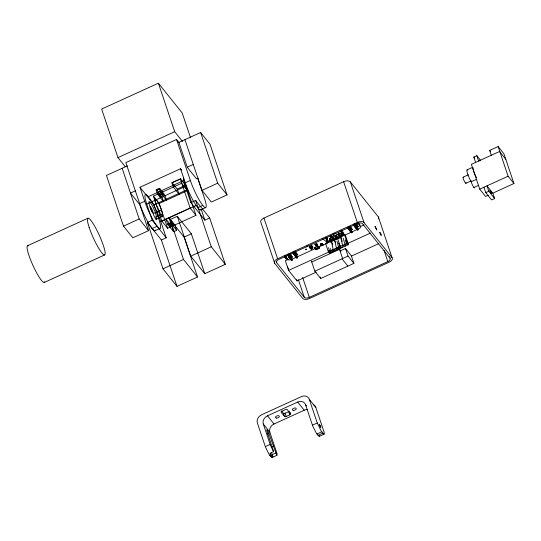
<?xml version="1.0" encoding="UTF-8"?>
<svg xmlns="http://www.w3.org/2000/svg" width="541" height="541" viewBox="0 0 541 541"><rect width="100%" height="100%" fill="white"/><g stroke="black" fill="none" stroke-linecap="round" stroke-linejoin="round"><path stroke-width="0.81" d="M319.521 435.762L319.373 436.289L318.737 436.08A9.069 1.467 65.5 0 1 318.054 435.349L316.965 433.983A9.069 1.467 65.5 0 1 316.147 432.834L312.799 426.22L305.53 404.688A6.722 5.586 -38.6 0 0 297.678 402.051L267.491 415.813A6.722 5.586 -38.6 0 0 263.271 423.961L270.169 444.452A5.836 0.94 65.5 0 0 270.777 446.075L273.597 451.654L269.979 453.311A9.001 1.454 65.5 0 0 271.082 454.907M289.246 254.75C289.712 255.183 288.082 254.507 289.435 254.953L288.867 255.061L289.435 254.953M294.405 252.742L294.649 252.573M349.31 227.24L348.735 227.355L349.216 227.288M354.997 224.414L354.619 224.501M288.759 257.029L287.853 255.088M293.973 254.649L293.066 252.715L293.763 252.289M347.944 227.382L348.627 229.323L348.052 227.957M353.828 225.516L353.733 224.873L354.612 226.598L354.03 225.232M294.385 252.194C293.486 253.452 294.75 251.545 294.345 252.593M289.144 254.845L288.684 254.838L289.171 254.574M349.06 227.085L348.56 227.132L349.094 227.105M355.038 224.359L354.74 224.434M312.725 247.771L312.772 246.77L312.272 247.724L312.725 247.771L312.61 247M311.724 246.615L311.623 245.824L312.11 245.986L311.548 246.784L311.623 245.824M312.468 247.981L312.509 246.939M311.812 246.71L311.88 245.655M330.463 248.535L331.261 250.902L332.925 251.734L333.242 249.834L331.417 241.164L341.946 236.742M315.207 248.718L318.074 247.724L318.034 246.263L314.997 247.65L315.207 248.718L315.978 249.732L319.19 248.163L318.034 246.263M335.995 250.341L336.516 248.339L334.507 239.791L333.412 240.819L332.573 237.188M342.128 247.541L342.649 245.546L340.62 236.972L339.545 238.02L338.429 237.986M318.974 247.163L318.507 246.994L318.926 246.182L318.974 247.163L318.426 246.845L318.926 246.182M311.075 247.183L310.94 247.223M336.319 234.118L336.144 234.314M295.379 254.453L296.157 254.101L297.469 258.03L296.454 254.48L295.684 254.831L295.237 256.13L294.331 255.109L294.541 254.121L294.027 254.094M348.208 227.829L349.899 230.804L350.338 229.499L351.109 229.147L352.13 232.698L350.811 228.769L350.041 229.127M354.186 225.103L355.877 228.072L356.316 226.774L357.094 226.422L358.108 229.972L356.79 226.043L356.019 226.395M343.941 236.018L344.57 234.625L345.415 235.47L348.499 244.633L329.496 253.303L328.373 251.896L325.581 243.328L344.57 234.625L347.376 243.234L348.499 244.633L346.605 243.917L345.084 244.552L345.192 246.141L342.649 245.546M294.013 252.519L294.365 252.302M349.899 230.804L350.338 229.499L351.515 232.975L350.338 229.898M355.877 228.072L356.316 226.774L357.5 230.25L356.316 227.166M338.95 233.015L338.652 232.928M319.373 436.289L324.201 434.092L324.086 432.09L315.816 407.441L309.269 399.251A6.722 5.586 -38.6 0 0 301.418 396.614L261.574 414.785A6.722 5.586 -38.6 0 0 257.354 422.927L265.509 447.15L269.06 454.312A9.069 1.467 65.5 0 0 269.878 455.454L270.967 456.82A9.069 1.467 65.5 0 0 271.65 457.551L272.279 457.767L272.407 456.935M316.066 245.945L315.883 245.404L317.452 244.688L315.856 245.201L314.997 244.295L316.066 245.945L314.997 244.295L316.566 243.578L317.635 245.229L316.066 245.945L315.308 245.026L316.864 244.262L317.533 245.127L316.012 245.912M290.037 253.939L289.719 254.25L290.219 254.243L291.153 255.406L290.896 255.704L292.343 256.894L291.024 257.705M294.933 251.876L295.433 251.863L296.367 253.026L296.157 253.384L297.557 254.513L296.238 255.332M349.75 226.557L352.211 229.181L350.893 229.999M355.728 223.832L358.189 226.456L356.877 227.274M354.916 224.61L355.288 224.515M327.508 238.953L326.71 237.675L325.743 238.114L325.905 238.595L326.865 238.155L327.589 239.054L326.554 239.426L326.04 238.777L326.994 238.317L327.467 238.926L326.514 239.365L326.04 238.777L327.007 238.351L327.467 238.926L326.5 239.338M330.287 236.491C331.065 235.673 332.526 237.742 331.099 235.572L331.978 236.951C330.368 238.601 329.787 234.354 331.011 237.391L330.321 236.16M317.188 244.593L317.635 245.229L316.607 243.835M322.632 244.343L323.078 244.972L322.612 244.289L321.286 244.89L321.51 245.688L320.624 244.579C322.578 242.808 323.484 246.419 322.01 243.322L320.441 244.038L321.442 245.6M287.548 266.253L287.535 266.679M332.749 240.934L331.417 241.164L330.348 242.219L329.226 242.179M348.999 227.261L349.107 226.997M332.925 251.734L334.913 250.273L333.242 249.834L328.373 251.896L347.376 243.234M336.516 248.339L339.058 248.941L341.046 247.48L338.47 243.065M312.536 247.535L312.434 247.879M312.698 247.169L312.772 246.77M318.426 246.405L318.791 247.352M337.604 237.688L342.527 234.483M314.497 248.258L314.963 247.974L315.545 248.833L314.497 248.258L315.545 248.833L314.876 248.17M309.567 247.622L310.209 248.089M320.752 244.769L322.308 244.011L322.977 244.87L321.415 245.6L320.752 244.769L322.28 244.005M315.978 249.732L319.19 248.163L318.277 246.703M331.004 237.296L330.429 236.674L331.383 236.214L331.978 236.951L331.099 235.572L330.253 236.174M284.837 257.259L285.533 256.928L285.79 257.293L285.08 257.584L284.329 255.825M286.02 258.747L286.716 258.409L286.973 258.781L286.263 259.071L285.263 256.596M314.767 248.562L315.261 248.333M330.896 237.262L331.849 236.911M333.242 249.834L340.458 246.703L337.57 238.392L336.482 239.42L335.359 239.379M190.527 137.678L182.222 113.015L158.385 83.192L101.634 109.072L117.965 157.6L125.221 166.675M117.965 157.6L174.716 131.72L182.486 141.444M179.145 142.736L176.549 139.483L125.843 162.611L139.632 203.585A20.173 3.26 65.5 0 0 148.991 223.947A20.173 3.26 65.5 0 0 155.45 229.999M127.426 165.877L106.442 175.446L123.504 226.131L132.849 237.824L148.552 230.669L139.842 204.782L130.489 193.09L135.771 190.682M184.927 139.652L201.982 190.337L211.335 202.036L227.031 194.882L209.976 144.19L200.623 132.498L178.888 142.405L187.233 167.21L196.586 178.909L198.094 178.219M152.089 228.539L157.161 226.226A20.173 3.26 65.5 0 1 144.704 201.279L139.984 187.254L180.552 168.758L181.593 170.057M187.233 167.21L193.272 164.457M27.557 245.742L87.926 218.212M156.146 189.796A20.173 3.26 65.5 0 1 156.978 190.276L160.569 194.774A20.173 3.26 65.5 0 1 161.975 197.052L163.483 201.543L157.641 194.233L156.146 189.796L159.162 188.424A20.173 3.26 65.5 0 1 159.994 188.904L163.585 193.394A20.173 3.26 65.5 0 1 164.991 195.68L166.5 200.163L160.657 192.853L159.162 188.424M180.586 178.902L172.092 182.736L177.164 189.059L179.179 194.381L173.336 187.071L171.842 182.642L180.586 178.902L186.118 186.043L195.977 215.332L167.602 228.268L161.759 220.965L153.414 196.16L181.783 183.216M156.978 190.276L159.994 188.904M152.204 220.248L147.368 222.446L161.394 239.994L166.229 237.79L152.204 220.248L146.76 204.072A20.173 3.26 65.5 0 1 148.329 196.667L184.549 180.146M139.632 203.585L144.704 201.279M201.09 209.191A20.173 3.26 65.5 0 1 194.632 203.139A20.173 3.26 65.5 0 1 185.272 182.777L190.344 180.464L176.549 139.483M160.569 194.774L163.585 193.394M177.198 189.107L185.617 185.205M146.76 204.072L186.118 186.043M139.984 187.254L154.009 204.802L187.693 189.445M153.414 196.16L159.257 203.47L187.632 190.527M123.504 226.131L139.199 218.97L148.552 230.669M201.982 190.337L217.678 183.183L227.031 194.882M153.211 213.573L159.25 210.814A8.406 1.359 65.5 0 1 154.902 199.46A8.406 1.359 65.5 0 1 159.433 205.12A8.406 1.359 65.5 0 1 161.975 214.222A4.037 0.649 65.5 0 1 161.962 216.528L155.923 219.281A4.037 0.649 65.5 0 1 153.211 213.573A8.406 1.359 65.5 0 1 148.87 202.212A8.406 1.359 65.5 0 1 153.394 207.872A8.406 1.359 65.5 0 1 155.936 216.975A4.037 0.649 65.5 0 1 155.923 219.281M155.429 212.796L161.475 210.064M155.936 216.975L161.975 214.222M183.602 177.583A20.173 3.26 65.5 0 0 185.394 186.449L190.838 202.625L195.666 200.427L209.692 217.969L225.299 264.339L204.775 273.699L190.75 256.157L177.32 216.258L170.077 219.558L183.5 259.464L197.526 277.006L177.002 286.365L162.976 268.823L147.368 222.446M161.759 220.965L190.134 208.021L195.977 215.332M166.229 237.79L160.785 221.614L196.39 205.377M197.729 207.724L202.801 205.411A20.173 3.26 65.5 0 0 204.37 198.006L197.736 178.307M167.798 224.427L170.821 223.048L176.664 230.358L173.641 231.737L167.798 224.427L165.986 219.037L171.828 226.348L173.641 231.737M155.037 230.703L160.109 228.39M200.677 209.888L205.749 207.575M44.294 282.443L104.67 254.912M190.838 202.625L204.863 220.173L209.692 217.969M170.077 219.558L184.102 237.1L191.345 233.8L204.775 273.699M263.934 218.07L343.623 181.735A5.376 2.867 -18.6 0 1 350.325 181.871L378.375 216.955L392.069 257.658A5.376 2.867 -18.6 0 1 389.114 262.196L309.425 298.537A5.376 2.867 -18.6 0 1 302.723 298.395L274.672 263.311L260.978 222.615A5.376 2.867 -18.6 0 1 263.934 218.07L277.634 258.767A5.376 2.867 -18.6 0 0 274.672 263.311M162.976 268.823L183.5 259.464M190.75 256.157L211.274 246.797L225.299 264.339M475.613 162.428L473.794 157.032L476.817 155.659L480.712 160.528M491.309 155.267L489.673 150.418L498.126 146.564L503.969 153.874L513.95 183.527L492.817 193.164L486.974 185.854L488.793 191.244L494.636 198.554L491.613 199.933L485.771 192.623L483.958 187.233M499.756 151.412L471.387 164.356L479.732 189.154L485.575 196.464L488.395 195.179M467.093 169.84L472.381 167.433M277.634 258.767L357.317 222.432A5.376 2.867 -18.6 0 1 364.019 222.567L392.069 257.658M335.102 233.299L332.843 234.334L334.358 236.228L341.905 232.786L341.337 231.095M288.549 254.662L289.029 254.446M348.85 227.639L350.331 231.494L348.85 227.639L349.628 227.288L349.926 227.66L350.94 231.21L349.628 227.288M354.835 224.914L356.309 228.762L354.835 224.914L355.606 224.562L355.904 224.934L356.918 228.485L355.606 224.562M325.871 238.277C327.183 236.302 328.252 241.097 326.71 237.675M289.753 254.994L288.982 255.345L290.456 259.2L289.279 255.724L290.05 255.366L291.072 258.923L289.753 254.994L290.05 255.366M294.196 252.972L295.67 256.819L294.196 252.972L294.967 252.62L295.264 252.992L296.279 256.542L294.967 252.62M349.155 228.011L349.926 227.66M355.133 225.286L355.904 224.934M330.727 236.755L331.687 236.316M294.493 253.344L295.264 252.992M325.905 238.595C327.934 241.306 324.762 236.688 326.399 238.845L327.305 238.419M330.788 236.748L331.816 236.478L330.849 236.917L330.132 236.018M309.628 246.588L310.974 245.972L312.603 248.623L311.258 249.239L309.628 246.588L310.899 248.177M315.16 244.498L316.728 243.781M463.103 177.198L468.384 174.79M315.295 244.498C314.828 245.878 317.154 242.868 317.533 245.127L315.944 245.797M290.165 256.833L291.646 260.688L290.165 256.833L290.943 256.481L291.241 256.853L292.255 260.404L290.943 256.481M315.721 245.201L317.29 244.485M291.241 256.853L289.124 257.482L289.07 256.792M330.294 239.393L331.714 238.743M330.138 239.859L331.674 239.163M339.146 235.72L340.871 234.97M320.603 244.248L322.172 243.531M288.414 259.369L285.357 260.769L288.603 270.399L297.016 280.921L316.12 272.211M360.245 226.618L364.066 224.873M321.165 244.945L322.734 244.228M322.909 244.999L322.01 243.322L322.896 244.437L321.327 245.154L320.441 244.038L321.307 244.945M315.91 248.312L291.322 259.524A2.671 1.427 -18.6 0 1 287.995 259.457L285.905 256.847M318.216 247.257L325.898 243.754M345.104 234.997L358.933 228.687A2.671 1.427 -18.6 0 0 360.407 226.436L357.797 223.169M465.902 183.311L471.184 180.904M476.844 179.186L471.184 181.762A8.406 1.359 65.5 0 1 467.329 172.951A8.406 1.359 65.5 0 1 467.715 170.151M288.603 270.399L329.104 251.93M347.437 243.565L370.362 233.11M473.896 187.477L478.799 185.238M311.744 261.993L339.518 249.333L340.979 251.159M340.073 250.983L345.51 248.508L351.352 255.819L353.888 263.366L320.685 278.507L314.842 271.197L311.406 260.978M479.732 189.154L508.107 176.217L513.95 183.527M485.771 192.623L488.793 191.244M314.842 271.197L348.046 256.055L353.888 263.366M351.271 256.184L378.781 243.639M276.18 261.181L276.715 262.777L304.299 297.28A4.037 2.15 -18.6 0 0 309.324 297.381L387.809 261.594A4.037 2.15 -18.6 0 0 390.027 258.185L389.486 256.596M281.516 410.876L283.389 413.216A1.346 0.717 -18.6 0 0 285.06 413.25L288.684 411.6A1.346 0.717 -18.6 0 0 289.185 411.282M290.51 413.696L287.237 409.605A1.346 0.717 -18.6 0 0 285.567 409.571L281.942 411.221A1.346 0.717 -18.6 0 0 281.205 412.357L284.478 416.448A1.346 0.717 -18.6 0 0 286.148 416.482L289.773 414.832A1.346 0.717 -18.6 0 0 290.51 413.696L290.077 412.404M273.597 451.654L266.869 430.832A2.691 0.433 65.5 0 1 267.153 430.088L267.362 430.345A2.691 0.433 65.5 0 1 268.931 433.415L276.891 455.596L277.114 454.021A5.836 0.94 65.5 0 0 276.708 452.634L269.817 432.151A6.722 5.586 -38.6 0 1 274.037 424.002L304.225 410.24A6.722 5.586 -38.6 0 1 307.822 409.611M267.484 434.078L268.931 433.415M265.333 446.65L270.169 444.452M312.428 425.179L317.256 422.974L309.269 399.251M271.345 447.008L273.523 446.014M269.878 455.454L271.088 454.907L272.177 456.273A9.014 1.454 65.5 0 0 273.002 457.111L276.62 455.461M316.965 433.983L321.794 431.779L322.889 433.145A9.069 1.467 65.5 0 0 323.565 433.875L324.201 434.092M273.002 457.111L272.258 454.677L275.876 453.027M270.967 456.82L272.177 456.273M318.054 435.349L322.889 433.145M337.773 234.273L340.208 232.934M309.986 247.65L311.332 247.041L310.974 245.972M336.698 234.882L339.592 233.584M330.429 236.674L331.39 236.248M315.308 245.026L316.877 244.329M329.178 250.841L329.929 253.1L329.74 251.572L331.261 250.902M330.882 237.235L331.856 236.823M321.415 245.6L322.977 244.87M354.538 224.4L354.991 224.224M328.576 240.867L336.144 238.392M318.717 246.75L319.231 246.595M309.317 247.582L309.614 247.501M314.963 247.974L315.525 248.657M309.344 247.69L309.763 247.859M309.993 247.846L310.169 248.218M349.019 227.139L348.647 227.152M354.659 226.037L355.18 226.064L354.97 227.051M355.85 227.524L356.316 227.49M348.681 228.769L349.195 228.789L348.992 229.776M349.871 230.25L350.338 230.216M295.677 255.548L295.21 255.582L295.237 256.13L294.622 254.77M288.813 256.475L289.279 256.441M290.463 257.929L289.996 257.956L290.023 258.51L289.124 257.482M320.745 244.241L320.712 244.721M325.581 243.328L327.278 243.619M318.074 247.724L319.19 248.163M327.244 238.459L326.399 238.845M322.815 238.899L326.304 241.611M346.788 243.004L348.499 244.633L345.949 239.744M318.493 246.804L318.777 247.156M315.16 248.319L315.45 248.677M311.332 247.041L312.603 248.623M499.938 151.953L505.781 159.264M489.673 150.418L490.646 151.636M473.794 157.032L474.768 158.256M390.027 258.185L362.443 223.683A4.037 2.15 -18.6 0 0 357.418 223.582L278.94 259.369A4.037 2.15 -18.6 0 0 276.715 262.777M358.264 222.75L359.826 224.704A2.671 1.427 -18.6 0 1 359.745 225.901M356.79 226.043L357.094 226.422M350.811 228.769L351.109 229.147M340.384 230.885L341.905 232.786M331.254 236.052L331.978 236.951M342.007 258.808L347.856 266.118M316.627 243.89L317.635 245.229M314.997 247.65L315.66 248.481M296.157 254.101L296.454 254.48M181.965 183.757L187.808 191.068M177.32 216.258L191.345 233.8M305.53 404.688L306.537 405.946M297.678 402.051L304.225 410.24M267.491 415.813L274.037 424.002M263.271 423.961L269.817 432.151M357.006 224.968L357.317 225.36L356.918 223.92M358.189 226.456L358.5 226.848M351.028 227.7L351.332 228.086M352.211 229.181L352.522 229.573M296.367 253.026L296.678 253.418M297.557 254.513L297.861 254.906M291.153 255.406L291.464 255.798M292.343 256.894L292.647 257.279M480.165 160.474L479.806 160.177L479.894 160.988M318.649 246.466L318.899 246.818M357.263 225.293L357.601 225.82M351.285 228.018L351.616 228.545M296.624 253.35L296.962 253.878M291.41 255.724L291.748 256.258L291.443 254.872M311.258 249.239L310.98 248.698M306.409 246.466L306.619 246.791L307.957 245.756M341.953 230.297L343.934 233.57M288.63 269.269L288.272 268.613M356.073 223.805L356.37 224.339M350.095 226.537L350.392 227.064M295.433 251.863L295.738 252.397M290.219 254.243L290.524 254.77M325.932 238.263L326.622 239.494M333.98 235.524L334.358 236.228M338.368 247.521L339.058 248.941L336.935 240.995M288.096 268.241L287.596 266.929M343.812 235.545L342.554 232.718L343.657 235.349M339.491 234.118L340.749 236.944M336.421 235.511L337.679 238.344M333.357 236.911L334.615 239.737M331.545 241.137L330.287 238.31L331.39 240.941M327.224 239.71L328.482 242.537M339.457 234.077L340.593 236.748M336.394 235.477L337.523 238.148M333.324 236.87L334.737 240.211M327.19 239.67L328.326 242.341M354.233 224.968L355.119 227.281L354.179 224.495M348.255 227.693L349.141 230.006L348.201 227.22M295.677 255.224L296.86 258.307L295.684 254.831M293.303 252.255L294.48 255.338L293.54 252.552M288.089 254.628L289.266 257.712L288.089 254.236M340.62 236.972L342.183 241.408M331.417 241.164L332.722 244.863M334.507 239.791L335.535 242.74M317.256 422.974L320.975 430.636A9.069 1.467 65.5 0 0 321.794 431.779M285.716 257.482L286.263 259.071M345.273 239.967L346.605 243.917M498.126 146.564L508.107 176.217M492.817 193.164L494.636 198.554M476.817 155.659L478.629 161.049M384.049 250.429L387.809 261.594M350.325 181.871L364.019 222.567M343.623 181.735L357.317 222.432M345.51 248.508L348.046 256.055M338.801 247.21L342.615 258.537M328.522 250.395L329.496 253.303L329.07 251.761M320.157 276.938L320.685 278.507M302.615 277.445L309.324 297.381M298.395 279.738L304.299 297.28M296.515 279.44L297.016 280.921M200.623 132.498L217.678 183.183M288.684 411.6L289.773 414.832M285.06 413.25L286.148 416.482M283.389 413.216L284.478 416.448M201.232 209.387L204.863 220.173M158.385 83.192L174.716 131.72M195.666 200.427L211.274 246.797M180.552 168.758L185.272 182.777M180.295 178.787L190.134 208.021M271.474 452.337L272.258 454.677M184.102 237.1L197.526 277.006M176.664 230.358L174.844 224.968L169.002 217.658L170.821 223.048M159.257 203.47L167.602 228.268M154.009 204.802L158.729 218.821A20.173 3.26 65.5 0 1 157.161 226.226M161.394 239.994L177.002 286.365M122.144 168.285L139.199 218.97M354.68 223.859L355.735 227.004L354.923 224.157M348.702 226.584L349.75 229.729L348.938 226.889M294.04 251.917L295.095 255.054L294.081 251.504M288.826 254.297L289.881 257.435L289.07 254.595M286.006 256.245L286.716 258.409M286.061 255.913L286.973 258.781M285.33 255.859L285.79 257.293M343.109 238.209L345.084 244.552M328.509 247.595L329.74 251.572M341.804 233.029L342.602 236.092M339.532 237.492L338.734 234.429L339.376 237.296M335.67 235.829L336.468 238.892M332.6 237.229L333.398 240.285M329.537 238.622L330.335 241.685M327.264 243.085L326.466 240.021L327.109 242.889M338.49 246.622L339.058 248.941M341.77 232.988L342.446 235.896M335.636 235.788L336.313 238.696M329.503 238.588L330.179 241.489M347.755 227.599L347.849 228.241M293.094 252.931L293.188 253.573M287.88 255.311L287.974 255.947M148.329 196.667A20.173 3.26 65.5 0 1 160.785 221.614M161.962 216.528A4.037 0.649 65.5 0 1 159.25 210.814M202.801 205.411A20.173 3.26 65.5 0 1 190.344 180.464M474.579 187.484A4.037 0.649 65.5 0 1 472.956 185.996A4.037 0.649 65.5 0 1 471.035 181.012M476.465 177.617A8.406 1.359 65.5 0 1 472.908 167.392M465.923 182.608A3.361 0.541 65.5 0 1 465.132 182.567A3.361 0.541 65.5 0 1 463.279 178.618A3.361 0.541 65.5 0 1 463.495 177.441M44.734 281.733A20.173 3.26 65.5 0 1 32.967 265.462A20.173 3.26 65.5 0 1 28.375 245.871M313.32 404.654A6.722 5.586 -38.6 0 1 315.816 407.441M378.375 216.955A5.376 2.867 -18.6 0 1 378.47 218.922M295.406 254.939A0.737 0.392 -18.6 0 1 296.624 254.547A0.737 0.392 -18.6 0 1 296.191 255.311M295.711 255.372A0.737 0.392 -18.6 0 1 295.366 255.095M290.497 257.746A0.737 0.392 -18.6 0 1 290.429 257.083A0.737 0.392 -18.6 0 1 291.552 257.043A0.737 0.392 -18.6 0 1 290.774 257.739M290.788 255.758A0.737 0.392 -18.6 0 1 290.199 256.008M356.35 227.315A0.737 0.392 -18.6 0 1 356.242 226.679A0.737 0.392 -18.6 0 1 357.371 226.564A0.737 0.392 -18.6 0 1 356.776 227.267M350.365 230.04A0.737 0.392 -18.6 0 1 350.25 229.411A0.737 0.392 -18.6 0 1 351.373 229.276A0.737 0.392 -18.6 0 1 350.845 229.979M289.307 256.258A0.737 0.392 -18.6 0 1 289.219 255.616A0.737 0.392 -18.6 0 1 290.341 255.528A0.737 0.392 -18.6 0 1 289.685 256.231M294.223 253.459A0.737 0.392 -18.6 0 1 295.102 253.005A0.737 0.392 -18.6 0 1 295.575 253.384A0.737 0.392 -18.6 0 1 294.75 253.878M354.903 225.34A0.737 0.392 -18.6 0 1 356.093 225.009A0.737 0.392 -18.6 0 1 355.687 225.753M348.877 228.126A0.737 0.392 -18.6 0 1 349.757 227.68A0.737 0.392 -18.6 0 1 350.237 228.059A0.737 0.392 -18.6 0 1 349.412 228.552M289.158 254.047A0.737 0.392 -18.6 0 1 289.165 254.297M288.955 254.54A0.737 0.392 -18.6 0 1 288.596 254.716M294.412 251.829A0.737 0.392 -18.6 0 1 294.047 252.241M293.662 252.376A0.737 0.392 -18.6 0 1 293.215 252.376M305.476 249.557C307.166 250.449 306.612 248.049 305.489 249.502M158.77 193.428C159.967 198.675 161.847 196.802 158.79 193.38M161.793 192.048C163.098 197.519 164.809 195.139 161.793 192.048M168.934 223.622C170.401 229.303 171.828 226.449 168.934 223.622M171.95 222.243C173.147 227.497 175.027 225.624 171.97 222.202M319.271 424.239C320.583 429.703 322.287 427.329 319.271 424.239M375.041 226.409L376.759 230.006L375.082 226.341M379.714 232.258C381.216 237.979 382.582 235.031 379.714 232.258M489.923 190.439C491.221 195.889 492.952 193.55 489.923 190.439M150.391 208.163A3.361 0.541 65.5 0 0 152.941 212.816A3.361 0.541 65.5 0 0 151.466 208.265A3.361 0.541 65.5 0 0 150.391 208.163M89.157 227.409A20.173 3.26 65.5 0 0 104.433 254.967A20.173 3.26 65.5 0 0 95.297 227.315A20.173 3.26 65.5 0 0 89.157 227.409M276.593 418.085A2.015 1.075 -18.6 0 0 279.339 416.327A2.015 1.075 -18.6 0 0 276.289 416.232A2.015 1.075 -18.6 0 0 276.593 418.085M293.493 410.376A2.015 1.075 -18.6 0 0 296.245 408.617A2.015 1.075 -18.6 0 0 293.188 408.523A2.015 1.075 -18.6 0 0 293.493 410.376M342.189 234.3A0.683 0.365 -18.6 0 0 343.095 233.692A0.683 0.365 -18.6 0 0 342.047 233.678A0.683 0.365 -18.6 0 0 342.189 234.3M326.852 241.293A0.683 0.365 -18.6 0 0 327.765 240.684A0.683 0.365 -18.6 0 0 326.71 240.671A0.683 0.365 -18.6 0 0 326.852 241.293M329.922 239.893A0.683 0.365 -18.6 0 0 330.828 239.284A0.683 0.365 -18.6 0 0 329.78 239.278A0.683 0.365 -18.6 0 0 329.922 239.893M332.986 238.493A0.683 0.365 -18.6 0 0 333.898 237.884A0.683 0.365 -18.6 0 0 332.843 237.878A0.683 0.365 -18.6 0 0 332.986 238.493M336.056 237.093A0.683 0.365 -18.6 0 0 336.962 236.485A0.683 0.365 -18.6 0 0 335.914 236.478A0.683 0.365 -18.6 0 0 336.056 237.093M339.119 235.7A0.683 0.365 -18.6 0 0 340.032 235.085A0.683 0.365 -18.6 0 0 338.977 235.078A0.683 0.365 -18.6 0 0 339.119 235.7"/></g></svg>
